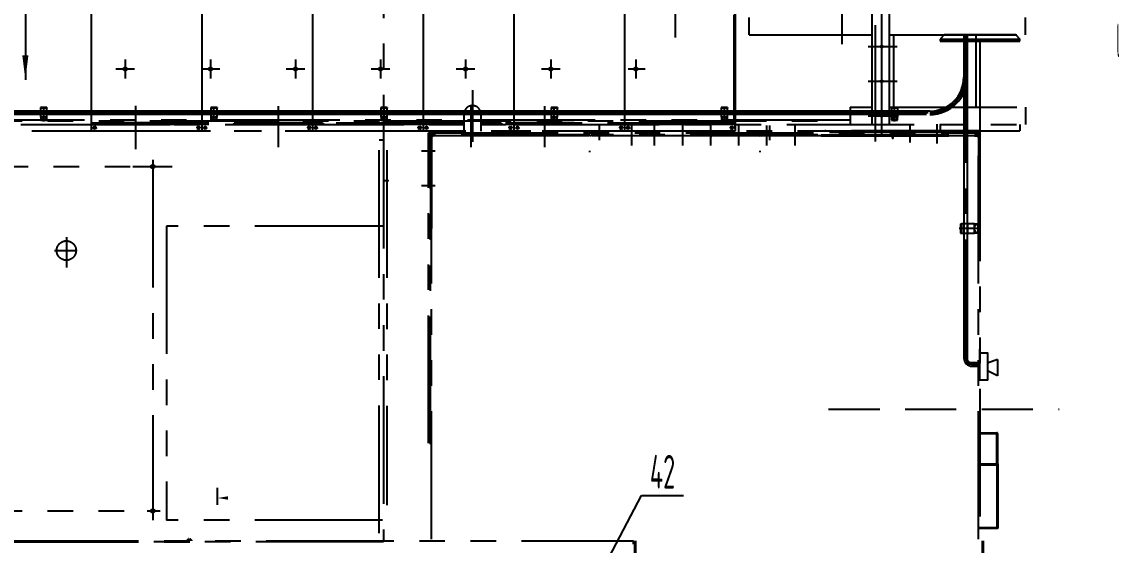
# Model space of a CAD drawing. Header units: millimetres. Extents: x 0 to 25200, y 0 to 17820.
# Drawn here: x 8432 to 14879, y 6249 to 9320 of the extents above; entities that cross this region are included whole.
import ezdxf
from ezdxf.enums import TextEntityAlignment as Align

# ---------------------------------------------------------------- set-up
doc = ezdxf.new("R2010")
doc.units = ezdxf.units.MM
doc.header["$LTSCALE"] = 600
for name, pattern in [('F', [0.75, 0.5, -0.25]), ('G', [2, 1.25, -0.25, 0.25, -0.25]), ('K', [2.5, 1.25, -0.25, 0.25, -0.25, 0.25, -0.25])]:
    doc.linetypes.add(name, pattern=pattern)
for name, color, linetype in [('01', 7, 'Continuous'), ('02', 1, 'Continuous'), ('04', 2, 'F'), ('05', 4, 'G'), ('07', 6, 'K'), ('11', 3, 'Continuous')]:
    doc.layers.add(name, color=color, linetype=linetype)
doc.styles.get("Standard").update_dxf_attribs({"font": 'isocp', "width": 0.707, "bigfont": 'intecad.shx'})

# ---------------------------------------------------------------- blocks, each defined once
blk = doc.blocks.new('*U555')
at = {"layer": '01'}
for p, q in [((0, 8.8), (-8, 4.2)), ((-8, 4.2), (-8, 0)), ((-8, -4.2), (-8, 0)), ((8, 4.2), (0, 8.8)), ((8, 0), (8, 4.2)), ((8, 0), (8, -4.2)), ((0, -8.8), (-8, -4.2)), ((8, -4.2), (0, -8.8))]:
    blk.add_line(p, q, dxfattribs=at)
at = {"layer": '05'}
for p, q in [((-9.9, 0), (9.3, 0)), ((0, -10.6), (0, 10.2))]:
    blk.add_line(p, q, dxfattribs=at)

msp = doc.modelspace()

# ---------------------------------------------------------------- linework, layer by layer
for centre, start, end in [((12762.754, 8647.186), 0, 90), ((12782.754, 8647.186), 90, 180)]:
    msp.add_arc(centre, 10, start, end)
at = {"layer": '01', "color": 7, "linetype": 'Continuous'}
for p, q in [((13966.754, 9243.205), (13966.754, 8996.54)), ((13966.754, 9243.205), (13966.754, 9036.459)), ((13966.754, 9243.205), (13966.754, 7340.5)), ((13986.754, 9243.205), (13986.754, 7340.5)), ((8540.91, 8818.323), (8540.91, 8814.573)), ((8578.41, 8818.323), (8540.91, 8818.323)), ((8540.91, 8814.573), (8540.91, 8762.073)), ((8578.41, 8814.573), (8540.91, 8814.573)), ((8540.91, 8788.323), (8578.41, 8788.323)), ((8578.41, 8818.323), (8578.41, 8814.573)), ((8578.41, 8762.073), (8578.41, 8814.573)), ((9540.91, 8818.323), (9540.91, 8814.573)), ((9578.41, 8818.323), (9540.91, 8818.323)), ((9540.91, 8814.573), (9540.91, 8762.073)), ((9578.41, 8814.573), (9540.91, 8814.573)), ((9540.91, 8788.323), (9578.41, 8788.323)), ((9559.66, 8736.414), (9559.66, 8823.979)), ((9578.41, 8818.323), (9578.41, 8814.573)), ((9578.41, 8762.073), (9578.41, 8814.573)), ((10540.91, 8818.323), (10540.91, 8814.573)), ((10578.41, 8818.323), (10540.91, 8818.323)), ((10540.91, 8814.573), (10540.91, 8762.073)), ((10578.41, 8814.573), (10540.91, 8814.573)), ((10540.91, 8788.323), (10578.41, 8788.323)), ((10559.66, 8736.414), (10559.66, 8823.979)), ((10578.41, 8818.323), (10578.41, 8814.573)), ((10578.41, 8762.073), (10578.41, 8814.573)), ((11578.41, 8818.323), (11540.91, 8818.323)), ((11540.91, 8818.323), (11540.91, 8814.573)), ((11540.91, 8814.573), (11540.91, 8762.073)), ((11578.41, 8814.573), (11540.91, 8814.573)), ((11540.91, 8788.323), (11578.41, 8788.323)), ((11559.66, 8736.414), (11559.66, 8823.979)), ((11578.41, 8818.323), (11578.41, 8814.573)), ((11578.41, 8762.073), (11578.41, 8814.573)), ((12578.41, 8818.323), (12540.91, 8818.323)), ((12540.91, 8818.323), (12540.91, 8814.573)), ((12540.91, 8814.573), (12540.91, 8762.073)), ((12578.41, 8814.573), (12540.91, 8814.573)), ((12540.91, 8788.323), (12578.41, 8788.323)), ((12559.66, 8736.414), (12559.66, 8823.979)), ((12578.41, 8818.323), (12578.41, 8814.573)), ((12578.41, 8762.073), (12578.41, 8814.573)), ((13540.91, 8818.323), (13540.91, 8814.573)), ((13578.41, 8818.323), (13540.91, 8818.323)), ((13540.91, 8814.573), (13540.91, 8762.073)), ((13578.41, 8814.573), (13540.91, 8814.573)), ((13540.91, 8788.323), (13578.41, 8788.323)), ((13578.41, 8818.323), (13578.41, 8814.573)), ((13578.41, 8762.073), (13578.41, 8814.573)), ((8540.91, 8762.073), (8578.41, 8762.073)), ((8542.16, 8762.073), (8542.16, 8744.573)), ((8552.16, 8762.073), (8542.16, 8762.073)), ((8542.16, 8744.573), (8577.16, 8744.573)), ((8544.66, 8759.573), (8544.66, 8747.073)), ((8552.16, 8759.573), (8544.66, 8759.573)), ((8544.66, 8747.073), (8574.66, 8747.073)), ((8552.16, 8759.573), (8552.16, 8762.073)), ((8567.16, 8759.573), (8567.16, 8762.073)), ((8577.16, 8762.073), (8567.16, 8762.073)), ((8574.66, 8759.573), (8567.16, 8759.573)), ((8574.66, 8747.073), (8574.66, 8759.573)), ((8577.16, 8744.573), (8577.16, 8762.073)), ((9540.91, 8762.073), (9578.41, 8762.073)), ((9542.16, 8762.073), (9542.16, 8744.573)), ((9552.16, 8762.073), (9542.16, 8762.073)), ((9542.16, 8744.573), (9577.16, 8744.573)), ((9544.66, 8759.573), (9544.66, 8747.073)), ((9552.16, 8759.573), (9544.66, 8759.573)), ((9544.66, 8747.073), (9574.66, 8747.073)), ((9552.16, 8759.573), (9552.16, 8762.073)), ((9567.16, 8759.573), (9567.16, 8762.073)), ((9577.16, 8762.073), (9567.16, 8762.073)), ((9574.66, 8759.573), (9567.16, 8759.573)), ((9574.66, 8747.073), (9574.66, 8759.573)), ((9577.16, 8744.573), (9577.16, 8762.073)), ((10540.91, 8762.073), (10578.41, 8762.073)), ((10542.16, 8762.073), (10542.16, 8744.573)), ((10552.16, 8762.073), (10542.16, 8762.073)), ((10542.16, 8744.573), (10577.16, 8744.573)), ((10544.66, 8759.573), (10544.66, 8747.073)), ((10552.16, 8759.573), (10544.66, 8759.573)), ((10544.66, 8747.073), (10574.66, 8747.073)), ((10552.16, 8759.573), (10552.16, 8762.073)), ((10567.16, 8759.573), (10567.16, 8762.073)), ((10577.16, 8762.073), (10567.16, 8762.073)), ((10574.66, 8759.573), (10567.16, 8759.573)), ((10574.66, 8747.073), (10574.66, 8759.573)), ((10577.16, 8744.573), (10577.16, 8762.073)), ((11540.91, 8762.073), (11578.41, 8762.073)), ((11552.16, 8762.073), (11542.16, 8762.073)), ((11542.16, 8762.073), (11542.16, 8744.573)), ((11542.16, 8744.573), (11577.16, 8744.573)), ((11552.16, 8759.573), (11544.66, 8759.573)), ((11544.66, 8759.573), (11544.66, 8747.073)), ((11544.66, 8747.073), (11574.66, 8747.073)), ((11552.16, 8759.573), (11552.16, 8762.073)), ((11577.16, 8762.073), (11567.16, 8762.073)), ((11567.16, 8759.573), (11567.16, 8762.073)), ((11574.66, 8759.573), (11567.16, 8759.573)), ((11574.66, 8747.073), (11574.66, 8759.573)), ((11577.16, 8744.573), (11577.16, 8762.073)), ((12540.91, 8762.073), (12578.41, 8762.073)), ((12552.16, 8762.073), (12542.16, 8762.073)), ((12542.16, 8762.073), (12542.16, 8744.573)), ((12542.16, 8744.573), (12577.16, 8744.573)), ((12544.66, 8759.573), (12544.66, 8747.073)), ((12552.16, 8759.573), (12544.66, 8759.573)), ((12544.66, 8747.073), (12574.66, 8747.073)), ((12552.16, 8759.573), (12552.16, 8762.073)), ((12567.16, 8759.573), (12567.16, 8762.073)), ((12577.16, 8762.073), (12567.16, 8762.073)), ((12574.66, 8759.573), (12567.16, 8759.573)), ((12574.66, 8747.073), (12574.66, 8759.573)), ((12577.16, 8744.573), (12577.16, 8762.073)), ((13540.91, 8762.073), (13578.41, 8762.073)), ((13542.16, 8762.073), (13542.16, 8744.573)), ((13552.16, 8762.073), (13542.16, 8762.073)), ((13542.16, 8744.573), (13577.16, 8744.573)), ((13552.16, 8759.573), (13544.66, 8759.573)), ((13544.66, 8759.573), (13544.66, 8747.073)), ((13544.66, 8747.073), (13574.66, 8747.073)), ((13552.16, 8759.573), (13552.16, 8762.073)), ((13577.16, 8762.073), (13567.16, 8762.073)), ((13567.16, 8759.573), (13567.16, 8762.073)), ((13574.66, 8759.573), (13567.16, 8759.573)), ((13574.66, 8747.073), (13574.66, 8759.573)), ((13577.16, 8744.573), (13577.16, 8762.073)), ((14055.754, 8673.186), (14055.754, 8680.186)), ((13947.554, 8135.186), (13952.954, 8135.186)), ((13947.554, 8135.186), (13947.554, 8081.186)), ((14028.554, 8135.186), (13952.954, 8135.186)), ((13952.954, 8135.186), (13952.954, 8081.186)), ((13990.754, 8081.186), (13990.754, 8135.186)), ((14028.554, 8081.186), (14028.554, 8135.186)), ((14028.554, 8133.386), (14028.554, 8118.986)), ((14053.754, 8133.386), (14028.554, 8133.386)), ((14032.154, 8129.786), (14032.154, 8118.986)), ((14050.154, 8129.786), (14032.154, 8129.786)), ((14050.154, 8086.586), (14050.154, 8129.786)), ((14053.754, 8082.986), (14053.754, 8133.386)), ((13947.554, 8081.186), (13952.954, 8081.186)), ((13952.954, 8081.186), (14028.554, 8081.186)), ((14032.154, 8118.986), (14028.554, 8118.986)), ((14028.554, 8097.386), (14028.554, 8082.986)), ((14032.154, 8097.386), (14028.554, 8097.386)), ((14028.554, 8082.986), (14053.754, 8082.986)), ((14032.154, 8097.386), (14032.154, 8086.586)), ((14032.154, 8086.586), (14050.154, 8086.586))]:
    msp.add_line(p, q, dxfattribs=at)
at = {"layer": '01'}
for p, q in [((13766.754, 8796.54), (6670.754, 8796.54)), ((13746.754, 8776.54), (6670.754, 8776.54)), ((14061.754, 8666.686), (14055.754, 8666.686)), ((14006.754, 7320.5), (14061.754, 7320.5)), ((14011.754, 7310.036), (14061.754, 7310.036)), ((14016.754, 7298.827), (14061.754, 7298.827)), ((14165.273, 7338.68), (14105.849, 7316.936)), ((14165.273, 7338.68), (14165.273, 7242.647)), ((14165.273, 7242.647), (14105.849, 7271.638))]:
    msp.add_line(p, q, dxfattribs=at)
at = {"layer": '01', "const_width": 20}
msp.add_lwpolyline([(13720.16, 8786.54), (5559.66, 8786.54)], dxfattribs=at)
at = {"layer": '01'}
msp.add_lwpolyline([(14061.754, 7376.581), (14105.849, 7376.581), (14105.849, 7216.881), (14061.754, 7216.881)], close=True, dxfattribs=at)
for centre, radius, start, end in [((13766.754, 8996.54), 200, 270, 360), ((13766.754, 8996.54), 220, 270, 360), ((14016.754, 7348.827), 50, 180, 270), ((14011.754, 7345.036), 35, 180, 270), ((14006.754, 7340.5), 20, 180, 270)]:
    msp.add_arc(centre, radius, start, end, dxfattribs=at)
at = {"layer": '02'}
for p, q in [((8451.92, 9436.695), (8451.92, 8980.695)), ((11769.754, 8555.186), (11769.754, 8563.271)), ((12769.754, 8555.186), (12769.754, 8563.271)), ((11226.924, 4923.651), (12072.206, 6540.161)), ((12072.206, 6540.161), (12320.206, 6540.161))]:
    msp.add_line(p, q, dxfattribs=at)
msp.add_lwpolyline([(8451.92, 9124.695, 36, 0, 0), (8451.92, 8980.695, 0, 0, 0)], format="xyseb", dxfattribs=at)
at = {"layer": '04'}
msp.add_line((13172.389, 7047.475), (14527.213, 7047.475), dxfattribs=at)
at = {"layer": '05', "color": 4, "linetype": 'G'}
for p, q in [((13444.754, 11701.249), (13444.754, 8618.58)), ((10556.754, 10093.043), (10556.754, 8573.286)), ((13484.154, 8646.98), (13484.154, 9534.871)), ((13249.154, 9394.868), (13249.154, 9190.058)), ((13976.754, 9243.205), (13976.754, 7345.036)), ((13404.822, 8972.296), (13574.657, 8972.296)), ((13756.754, 8786.54), (6670.754, 8786.54)), ((8559.66, 8736.414), (8559.66, 8823.979)), ((13559.66, 8736.414), (13559.66, 8823.979)), ((12809.754, 8595.961), (12809.754, 8713.213)), ((12826.254, 8625.634), (12826.254, 8713.213)), ((12974.754, 8595.961), (12974.754, 8713.213)), ((14065.503, 8108.186), (13939.409, 8108.186))]:
    msp.add_line(p, q, dxfattribs=at)
msp.add_arc((13766.754, 8996.54), 210, 270, 360, dxfattribs=at)
at = {"layer": '07', "color": 6, "linetype": 'K'}
for p, q in [((12273.154, 9228.63), (12273.154, 9470.729)), ((13426.754, 9461.196), (13426.754, 8718.196)), ((13528.754, 9461.196), (13528.754, 8718.196)), ((8839.154, 9409.186), (8839.154, 8679.186)), ((9489.154, 9409.186), (9489.154, 8679.186)), ((10139.154, 9409.186), (10139.154, 8679.186)), ((10789.154, 9409.186), (10789.154, 8679.186)), ((11323.154, 9409.186), (11323.154, 8679.186)), ((11973.154, 9409.186), (11973.154, 8679.186)), ((12617.154, 8725.186), (12617.154, 9363.186)), ((12623.154, 8692.186), (12623.154, 9409.186)), ((12623.154, 9409.186), (12623.154, 8679.186)), ((12705.745, 9245.196), (12705.745, 9347.196)), ((14328.745, 9245.196), (14328.745, 9347.196)), ((12705.745, 9245.196), (13426.754, 9245.196)), ((13528.754, 9245.196), (14328.745, 9245.196)), ((13553.754, 9245.196), (13553.754, 8820.196)), ((13851.745, 9245.196), (13826.745, 9220.196)), ((13826.745, 9220.196), (13826.745, 9207.196)), ((13826.745, 9220.196), (14296.745, 9220.196)), ((14271.745, 9245.196), (13851.745, 9245.196)), ((14036.754, 9243.205), (14036.754, 8820.196)), ((14271.745, 9245.196), (14296.745, 9220.196)), ((14296.745, 9207.196), (14296.745, 9220.196)), ((13404.822, 9175.496), (13574.657, 9175.496)), ((13826.745, 9207.196), (14296.745, 9207.196)), ((14061.745, 9207.196), (14061.745, 8820.196)), ((9039.154, 9099.186), (9039.154, 8989.186)), ((9539.154, 9099.186), (9539.154, 8989.186)), ((10039.154, 9099.186), (10039.154, 8989.186)), ((10539.154, 9099.186), (10539.154, 8989.186)), ((11039.154, 9099.186), (11039.154, 8989.186)), ((11539.154, 9099.186), (11539.154, 8989.186)), ((12039.154, 9099.186), (12039.154, 8989.186)), ((9094.154, 9044.186), (8984.154, 9044.186)), ((9594.154, 9044.186), (9484.154, 9044.186)), ((10094.154, 9044.186), (9984.154, 9044.186)), ((10594.154, 9044.186), (10484.154, 9044.186)), ((11094.154, 9044.186), (10984.154, 9044.186)), ((11594.154, 9044.186), (11484.154, 9044.186)), ((12094.154, 9044.186), (11994.154, 9044.186)), ((11079.154, 8919.784), (11079.154, 8617.064)), ((14061.954, 8590.966), (14061.954, 8934.374)), ((9098.409, 8828.633), (9098.409, 8574.118)), ((9939.664, 8584.63), (9939.664, 8826.729)), ((11179.752, 8779.186), (10978.556, 8779.186)), ((11029.154, 8779.186), (11029.154, 8679.186)), ((11071.754, 8584.63), (11071.754, 8826.729)), ((11129.154, 8779.186), (11129.154, 8679.186)), ((11503.754, 8584.63), (11503.754, 8826.729)), ((13299.745, 8820.196), (13299.745, 8718.196)), ((13299.745, 8820.196), (13426.754, 8820.196)), ((13404.822, 8769.829), (13574.657, 8769.829)), ((13528.754, 8820.196), (14328.745, 8820.196)), ((14328.745, 8820.196), (14328.745, 8718.196)), ((5425.754, 8718.196), (14328.745, 8718.196)), ((13299.745, 8743.205), (6670.754, 8743.205)), ((7682.754, 8740.186), (10556.754, 8740.186)), ((11029.154, 8725.186), (8839.154, 8725.186)), ((11029.154, 8719.186), (8839.154, 8719.186)), ((8889.154, 8725.186), (8889.154, 8719.186)), ((9302.664, 8727.186), (8894.154, 8727.186)), ((9302.664, 8717.186), (8894.154, 8717.186)), ((9307.664, 8725.186), (9307.664, 8719.186)), ((9677.664, 8725.186), (9677.664, 8719.186)), ((10196.664, 8727.186), (9682.664, 8727.186)), ((10196.664, 8717.186), (9682.664, 8717.186)), ((10201.664, 8725.186), (10201.664, 8719.186)), ((10556.754, 8740.186), (10556.754, 6267.186)), ((10556.754, 8740.186), (10556.754, 6267.186)), ((10556.754, 8740.186), (13110.754, 8740.186)), ((10893.754, 8725.186), (10893.754, 8719.186)), ((11029.154, 8727.186), (10898.754, 8727.186)), ((11029.154, 8717.186), (10898.754, 8717.186)), ((11244.754, 8727.186), (11129.154, 8727.186)), ((12623.154, 8725.186), (11129.154, 8725.186)), ((12623.154, 8719.186), (11129.154, 8719.186)), ((11244.754, 8717.186), (11129.154, 8717.186)), ((11249.754, 8725.186), (11249.754, 8719.186)), ((11325.754, 8725.186), (11325.754, 8719.186)), ((11676.754, 8727.186), (11330.754, 8727.186)), ((11676.754, 8717.186), (11330.754, 8717.186)), ((11681.754, 8725.186), (11681.754, 8719.186)), ((11826.254, 8625.634), (11826.254, 8713.213)), ((12016.754, 8595.961), (12016.754, 8713.213)), ((12149.754, 8595.961), (12149.754, 8713.213)), ((12314.754, 8595.961), (12314.754, 8713.213)), ((12479.754, 8595.961), (12479.754, 8713.213)), ((12644.754, 8595.961), (12644.754, 8713.213)), ((13648.754, 8719.537), (13648.754, 8613.413)), ((13807.754, 8720.291), (13807.754, 8606.845)), ((13826.745, 8718.196), (13826.745, 8680.196)), ((13966.754, 8715.973), (13966.754, 8605.425)), ((14296.745, 8718.196), (14296.745, 8680.196)), ((5489.754, 8680.196), (13826.745, 8680.196)), ((11029.154, 8679.186), (8839.154, 8679.186)), ((10820.754, 6847.186), (10820.754, 8669.186)), ((10826.754, 8669.186), (10820.754, 8669.186)), ((10832.754, 8669.186), (10826.754, 8669.186)), ((10832.754, 8663.186), (10826.754, 8669.186)), ((10832.754, 8669.186), (14058.754, 8669.186)), ((10832.754, 8657.186), (10832.754, 8669.186)), ((10832.754, 8647.186), (10832.754, 8669.186)), ((10832.754, 6841.186), (10832.754, 8663.186)), ((10842.754, 8657.186), (10832.754, 8657.186)), ((10832.754, 8647.186), (10832.754, 8108.186)), ((10837.754, 8642.186), (10847.754, 8652.186)), ((10837.754, 8647.186), (10837.754, 8108.186)), ((10837.754, 6284.186), (10837.754, 8642.186)), ((11762.754, 8657.186), (10842.754, 8657.186)), ((11762.754, 8652.186), (10842.754, 8652.186)), ((14043.754, 8652.186), (10847.754, 8652.186)), ((12623.154, 8679.186), (11129.154, 8679.186)), ((13108.754, 8657.186), (11782.754, 8657.186)), ((13108.754, 8652.186), (11782.754, 8652.186)), ((13128.754, 8657.186), (14048.754, 8657.186)), ((13128.754, 8652.186), (14048.754, 8652.186)), ((14055.754, 8680.186), (13150.511, 8680.186)), ((13177.754, 8673.186), (14055.754, 8673.186)), ((13826.745, 8680.196), (14296.745, 8680.196)), ((14043.754, 8652.186), (14053.754, 8642.186)), ((14048.754, 8657.186), (14058.754, 8657.186)), ((14053.754, 8647.186), (14053.754, 8108.186)), ((14053.754, 6284.186), (14053.754, 8642.186)), ((14058.754, 8647.186), (14058.754, 8669.186)), ((14058.754, 8647.186), (14058.754, 8108.186)), ((14061.754, 8666.686), (14061.754, 6280.686)), ((10531.754, 6318.186), (10531.754, 8629.186)), ((10531.754, 8629.186), (10556.754, 8629.186)), ((9200.754, 8510.709), (9200.754, 6395.3)), ((10576.754, 8567.295), (10576.754, 6483.921)), ((10860.698, 8561.186), (10778.885, 8561.186)), ((6218.036, 8471.186), (9083.529, 8471.186)), ((9083.529, 8471.186), (9313.762, 8471.186)), ((10563.441, 8388.686), (10586.684, 8388.686)), ((10860.698, 8358.186), (10778.885, 8358.186)), ((9280.754, 8121.186), (9280.754, 6394.186)), ((10550.754, 8121.186), (9280.754, 8121.186)), ((8692.754, 8056.667), (8692.754, 7879.01)), ((8622.833, 7978.186), (8751.2, 7978.186)), ((14061.754, 7221.457), (14061.754, 7399.457)), ((14058.754, 6908.186), (14160.754, 6908.186)), ((14058.754, 6903.186), (14160.754, 6903.186)), ((14160.754, 6725.186), (14160.754, 6903.186)), ((14165.754, 6725.186), (14165.754, 6903.186)), ((14058.754, 6725.186), (14160.754, 6725.186)), ((14058.754, 6720.186), (14160.754, 6720.186)), ((14160.754, 6725.186), (14160.754, 6350.186)), ((14165.754, 6725.186), (14165.754, 6720.186)), ((14165.754, 6720.186), (14165.754, 6345.186)), ((9581.91, 6485.917), (9581.91, 6585.062)), ((6182.583, 6449.186), (9167.422, 6449.186)), ((9167.422, 6449.186), (9243.816, 6449.186)), ((10550.754, 6394.186), (9280.754, 6394.186)), ((14160.754, 6350.186), (14058.754, 6350.186)), ((14165.754, 6345.186), (14058.754, 6345.186)), ((10556.754, 6267.186), (7682.754, 6267.186)), ((8367.65, 6273.186), (12025.65, 6273.186)), ((8367.65, 6267.186), (9560.76, 6267.186)), ((9400.65, 6276.186), (9410.65, 6286.186)), ((9400.65, 6276.186), (9400.65, 6273.186)), ((9412.65, 6286.186), (9410.65, 6286.186)), ((9412.65, 6286.186), (9412.65, 6273.186)), ((9418.65, 6286.186), (9420.65, 6286.186)), ((9418.65, 6286.186), (9418.65, 6273.186)), ((9430.65, 6276.186), (9420.65, 6286.186)), ((9430.65, 6276.186), (9430.65, 6273.186)), ((12025.65, 5054.186), (12025.65, 6273.186)), ((12031.65, 6273.186), (12031.65, 5054.186)), ((12031.65, 6273.186), (12031.65, 5054.186)), ((12037.65, 6273.186), (12037.65, 5054.186)), ((14073.65, 6273.186), (14073.65, 5054.186)), ((14079.65, 6273.186), (14079.65, 5054.186))]:
    msp.add_line(p, q, dxfattribs=at)
for centre, radius in [((13484.154, 9175.496), 7), ((9039.154, 9044.186), 10), ((9539.154, 9044.186), 10), ((10039.154, 9044.186), 10), ((10539.154, 9044.186), 10), ((11039.154, 9044.186), 10), ((11539.154, 9044.186), 10), ((12039.154, 9044.186), 10), ((13484.154, 8972.296), 7), ((13484.154, 8769.829), 7), ((8894.154, 8722.186), 5), ((9302.664, 8722.186), 5), ((9682.664, 8722.186), 5), ((10196.664, 8722.186), 5), ((10898.754, 8722.186), 5), ((11244.754, 8722.186), 5), ((11330.754, 8722.186), 5), ((11676.754, 8722.186), 5), ((9200.754, 8471.186), 11), ((10576.754, 8388.686), 5), ((8692.754, 7978.186), 57), ((9200.754, 6449.186), 11)]:
    msp.add_circle(centre, radius, dxfattribs=at)
for centre, radius, start, end in [((11079.154, 8779.186), 50, 0, 180), ((10842.754, 8647.186), 10, 90, 180), ((10842.754, 8647.186), 5, 90, 180), ((11762.754, 8647.186), 10, 0, 90), ((11782.754, 8647.186), 10, 90, 180), ((14048.754, 8647.186), 10, 0, 90), ((14048.754, 8647.186), 5, 0, 90), ((14160.754, 6903.186), 5, 0, 90), ((14160.754, 6725.186), 5, 270, 0)]:
    msp.add_arc(centre, radius, start, end, dxfattribs=at)
msp.add_solid([(9641.91, 6535.062), (9641.91, 6515.062), (9581.91, 6525.062)], dxfattribs=at)

# ---------------------------------------------------------------- block references
for p in [(8859.154, 8699.186), (9509.154, 8699.186), (10159.154, 8699.186), (10809.154, 8699.186), (11343.154, 8699.186), (11993.154, 8699.186)]:
    msp.add_blockref('*U555', p, dxfattribs=at)
at = {"layer": '07', "color": 6, "linetype": 'K', "xscale": -1}
for p in [(9469.154, 8699.186), (10119.154, 8699.186), (10769.154, 8699.186), (11303.154, 8699.186), (11953.154, 8699.186), (12603.154, 8699.186)]:
    msp.add_blockref('*U555', p, dxfattribs=at)

# ---------------------------------------------------------------- texts
at = {"layer": '07', "color": 6, "linetype": 'K', "width": 0.605172}
for p, p2 in [((12470.154, 8636.186), (12489.354, 8636.186)), ((13539.151, 8630.186), (13558.351, 8630.186))]:
    msp.add_text('●', height=32, dxfattribs=at).set_placement(p, p2, align=Align.FIT)
at = {"layer": '11'}
for s, height, width, p, p2 in [('l', 197.99, 0.34137, (14865.104, 9113.189), (14882.001, 9113.189)), ('42', 197.9899, 0.532994, (12121.806, 6580.161), (12270.606, 6580.161))]:
    msp.add_text(s, height=height, dxfattribs=dict(at, width=width)).set_placement(p, p2, align=Align.FIT)

doc.saveas('drawing.dxf')
